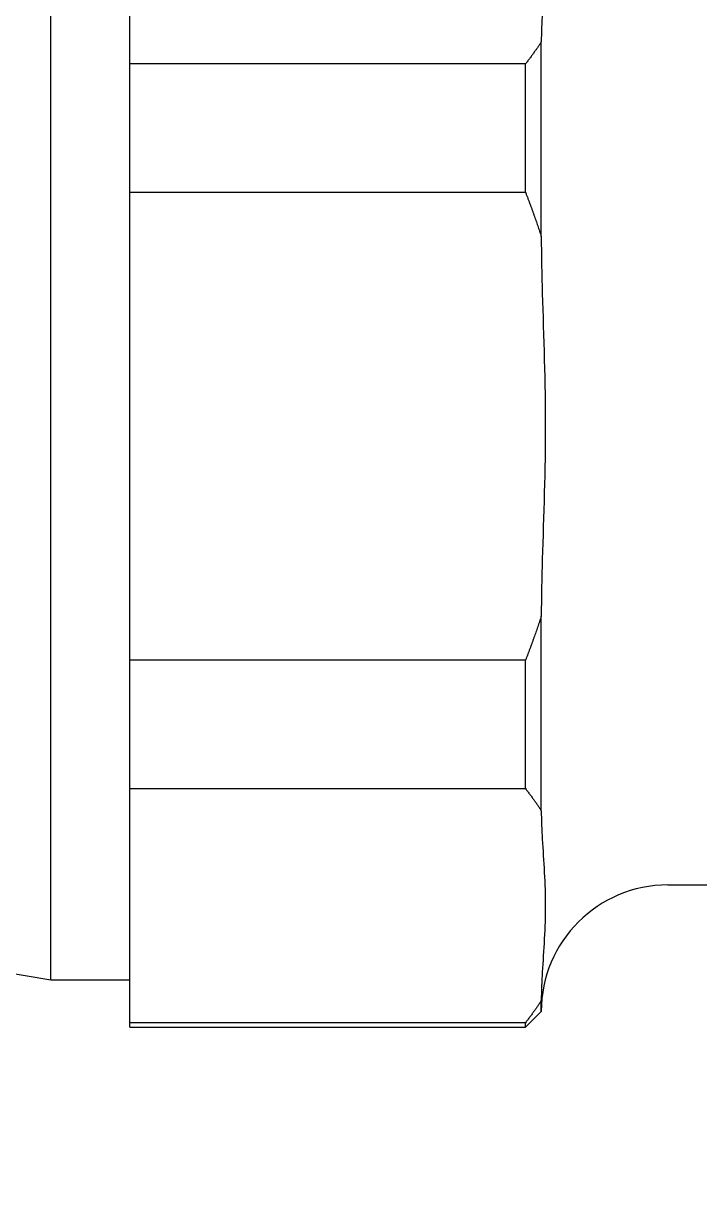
# Model space of a CAD drawing. Header units: millimetres. Extents: x 1656 to 13639, y -9236 to 5710.
# Drawn here: x 3551.82 to 3573.17, y 1991.53 to 2028.98 of the extents above; entities that cross this region are included whole.
import ezdxf

# ---------------------------------------------------------------- set-up
doc = ezdxf.new("R2010")
doc.units = ezdxf.units.MM
doc.layers.add('01 Черновое', color=254, linetype='Continuous')

msp = doc.modelspace()

# ---------------------------------------------------------------- hatches: boundary and pattern name
at = {"layer": '01 Черновое'}
h = msp.add_hatch(dxfattribs=at)
h.set_pattern_fill('ANSI36', color=256, scale=10)
h.set_pattern_definition([(45, (0, -8355.456), (16.83798, 61.73926), [79.375, -15.875, 0, -15.875])])
edge = h.paths.add_edge_path()
edge.add_spline(control_points=[(3002.679, 2460.106), (2986.07, 2461.133), (2946.445, 2459.981), (2919.768, 2489.61), (2904.625, 2506.43)], knot_values=[86.525516, 86.525516, 86.525516, 86.525516, 135.316812, 199.377856, 199.377856, 199.377856, 199.377856], degree=3, periodic=0)
edge.add_spline(control_points=[(2904.625, 2506.43), (2940.699, 2291.991), (2989.332, 2002.896), (2880.476, 1661.372), (2924.501, 1536.724), (2943.101, 1484.061)], knot_values=[0, 0, 0, 0, 643.053043, 866.933826, 1030.723237, 1030.723237, 1030.723237, 1030.723237], degree=3, periodic=0)
edge.add_spline(control_points=[(2943.101, 1484.061), (3125.3, 1506.759), (3433.096, 1545.104), (3804.5, 1469.776), (3992.238, 1498.268), (4055.236, 1509.299)], knot_values=[0, 0, 0, 0, 547.61616, 925.111178, 1115.896728, 1115.896728, 1115.896728, 1115.896728], degree=3, periodic=0)
edge.add_spline(control_points=[(4055.236, 1509.299), (4057.404, 1522.174), (4059.572, 1535.05), (4061.74, 1547.925), (4061.74, 1547.926), (4061.741, 1547.927), (4061.741, 1547.929)], knot_values=[667.946114, 667.946114, 667.946114, 667.946114, 706.968447, 706.968447, 706.968447, 706.971819, 706.971819, 706.971819, 706.971819], degree=3, periodic=0)
edge.add_line((4061.741, 1547.929), (3002.679, 1547.929))
edge.add_line((3002.679, 1547.929), (3002.679, 2460.106))

# ---------------------------------------------------------------- linework, layer by layer
for p, q in [((3552.681, 1998.757), (3552.681, 2033.757)), ((3552.681, 1998.757), (3552.681, 2033.757)), ((3552.681, 1998.757), (3552.681, 2033.757)), ((3555.181, 2027.713), (3555.181, 2031.412)), ((3555.181, 2027.713), (3555.181, 2031.412)), ((3555.181, 2027.713), (3555.181, 2031.412)), ((3568.181, 2022.257), (3568.181, 2028.412)), ((3568.181, 2022.257), (3568.181, 2028.412)), ((3568.181, 2022.257), (3568.181, 2028.412)), ((3567.681, 2027.713), (3555.181, 2027.713)), ((3555.181, 2023.656), (3555.181, 2027.713)), ((3567.681, 2027.713), (3555.181, 2027.713)), ((3555.181, 2023.656), (3555.181, 2027.713)), ((3567.681, 2027.713), (3555.181, 2027.713)), ((3555.181, 2023.656), (3555.181, 2027.713)), ((3567.681, 2023.656), (3567.681, 2027.713)), ((3567.681, 2023.656), (3567.681, 2027.713)), ((3567.681, 2023.656), (3567.681, 2027.713)), ((3555.181, 2023.656), (3567.681, 2023.656)), ((3555.181, 2016.257), (3555.181, 2023.656)), ((3555.181, 2023.656), (3567.681, 2023.656)), ((3555.181, 2016.257), (3555.181, 2023.656)), ((3555.181, 2023.656), (3567.681, 2023.656)), ((3555.181, 2016.257), (3555.181, 2023.656)), ((3555.181, 2008.858), (3555.181, 2016.257)), ((3555.181, 2008.858), (3555.181, 2016.257)), ((3555.181, 2008.858), (3555.181, 2016.257)), ((3568.181, 2004.102), (3568.181, 2010.257)), ((3568.181, 2004.102), (3568.181, 2010.257)), ((3568.181, 2004.102), (3568.181, 2010.257)), ((3567.681, 2008.858), (3555.181, 2008.858)), ((3555.181, 2004.801), (3555.181, 2008.858)), ((3567.681, 2008.858), (3555.181, 2008.858)), ((3555.181, 2004.801), (3555.181, 2008.858)), ((3567.681, 2008.858), (3555.181, 2008.858)), ((3555.181, 2004.801), (3555.181, 2008.858)), ((3567.681, 2004.801), (3567.681, 2008.858)), ((3567.681, 2004.801), (3567.681, 2008.858)), ((3567.681, 2004.801), (3567.681, 2008.858)), ((3555.181, 2004.801), (3567.681, 2004.801)), ((3555.181, 2001.102), (3555.181, 2004.801)), ((3555.181, 2004.801), (3567.681, 2004.801)), ((3555.181, 2001.102), (3555.181, 2004.801)), ((3555.181, 2004.801), (3567.681, 2004.801)), ((3555.181, 2001.102), (3555.181, 2004.801)), ((3572.181, 2001.757), (3581.681, 2001.757)), ((3572.181, 2001.757), (3581.681, 2001.757)), ((3572.181, 2001.757), (3581.681, 2001.757)), ((3555.181, 1997.402), (3555.181, 2001.102)), ((3555.181, 1997.402), (3555.181, 2001.102)), ((3555.181, 1997.402), (3555.181, 2001.102)), ((3546.681, 1999.757), (3552.681, 1998.757)), ((3546.681, 1999.757), (3552.681, 1998.757)), ((3546.681, 1999.757), (3552.681, 1998.757)), ((3552.681, 1998.757), (3555.181, 1998.757)), ((3552.681, 1998.757), (3555.181, 1998.757)), ((3552.681, 1998.757), (3555.181, 1998.757)), ((3568.181, 1997.757), (3568.181, 1998.102)), ((3568.181, 1997.757), (3568.181, 1998.102)), ((3568.181, 1997.757), (3568.181, 1998.102)), ((3568.181, 1997.757), (3567.681, 1997.257)), ((3568.181, 1997.757), (3567.681, 1997.257)), ((3568.181, 1997.757), (3567.681, 1997.257)), ((3567.681, 1997.402), (3555.181, 1997.402)), ((3555.181, 1997.257), (3555.181, 1997.402)), ((3567.681, 1997.402), (3555.181, 1997.402)), ((3555.181, 1997.257), (3555.181, 1997.402)), ((3567.681, 1997.402), (3555.181, 1997.402)), ((3555.181, 1997.257), (3555.181, 1997.402)), ((3567.681, 1997.257), (3567.681, 1997.402)), ((3567.681, 1997.257), (3567.681, 1997.402)), ((3567.681, 1997.257), (3567.681, 1997.402)), ((3555.181, 1997.257), (3567.681, 1997.257)), ((3555.181, 1997.257), (3567.681, 1997.257)), ((3555.181, 1997.257), (3567.681, 1997.257))]:
    msp.add_line(p, q, dxfattribs=at)
msp.add_arc((3572.181, 1997.757), 4, 90, 180, dxfattribs=at)
msp.add_arc((3572.181, 1997.757), 4, 90, 180, dxfattribs=at)
msp.add_arc((3572.181, 1997.757), 4, 90, 180, dxfattribs=at)
for points in [[(3568.181, 2034.412), (3568.181, 2034.13), (3568.196, 2033.792), (3568.252, 2032.855), (3568.308, 2032.068), (3568.308, 2031.412), (3568.308, 2030.757), (3568.252, 2029.97), (3568.196, 2029.033), (3568.181, 2028.694), (3568.181, 2028.412)], [(3568.181, 2034.412), (3568.181, 2034.13), (3568.196, 2033.792), (3568.252, 2032.855), (3568.308, 2032.068), (3568.308, 2031.412), (3568.308, 2030.757), (3568.252, 2029.97), (3568.196, 2029.033), (3568.181, 2028.694), (3568.181, 2028.412)], [(3568.181, 2034.412), (3568.181, 2034.13), (3568.196, 2033.792), (3568.252, 2032.855), (3568.308, 2032.068), (3568.308, 2031.412), (3568.308, 2030.757), (3568.252, 2029.97), (3568.196, 2029.033), (3568.181, 2028.694), (3568.181, 2028.412)], [(3568.181, 2022.257), (3568.181, 2021.693), (3568.196, 2021.017), (3568.252, 2019.142), (3568.308, 2017.569), (3568.308, 2016.257), (3568.308, 2014.945), (3568.252, 2013.372), (3568.196, 2011.497), (3568.181, 2010.821), (3568.181, 2010.257)], [(3568.181, 2022.257), (3568.181, 2021.693), (3568.196, 2021.017), (3568.252, 2019.142), (3568.308, 2017.569), (3568.308, 2016.257), (3568.308, 2014.945), (3568.252, 2013.372), (3568.196, 2011.497), (3568.181, 2010.821), (3568.181, 2010.257)], [(3568.181, 2022.257), (3568.181, 2021.693), (3568.196, 2021.017), (3568.252, 2019.142), (3568.308, 2017.569), (3568.308, 2016.257), (3568.308, 2014.945), (3568.252, 2013.372), (3568.196, 2011.497), (3568.181, 2010.821), (3568.181, 2010.257)], [(3568.181, 2004.102), (3568.181, 2003.82), (3568.196, 2003.481), (3568.252, 2002.544), (3568.308, 2001.757), (3568.308, 2001.102), (3568.308, 2000.446), (3568.252, 1999.659), (3568.196, 1998.722), (3568.181, 1998.383), (3568.181, 1998.102)], [(3568.181, 2004.102), (3568.181, 2003.82), (3568.196, 2003.481), (3568.252, 2002.544), (3568.308, 2001.757), (3568.308, 2001.102), (3568.308, 2000.446), (3568.252, 1999.659), (3568.196, 1998.722), (3568.181, 1998.383), (3568.181, 1998.102)], [(3568.181, 2004.102), (3568.181, 2003.82), (3568.196, 2003.481), (3568.252, 2002.544), (3568.308, 2001.757), (3568.308, 2001.102), (3568.308, 2000.446), (3568.252, 1999.659), (3568.196, 1998.722), (3568.181, 1998.383), (3568.181, 1998.102)]]:
    msp.add_open_spline(points, degree=3, knots=[-0.562687, -0.562687, -0.562687, -0.562687, -0.393512, -0.393512, 0, 0, 0, 0.393512, 0.393512, 0.562687, 0.562687, 0.562687, 0.562687], dxfattribs=at)
for points in [[(3568.181, 2028.412), (3567.957, 2028.067), (3567.681, 2027.713)], [(3568.181, 2028.412), (3567.957, 2028.067), (3567.681, 2027.713)], [(3568.181, 2028.412), (3567.957, 2028.067), (3567.681, 2027.713)], [(3567.681, 2023.656), (3567.957, 2022.947), (3568.181, 2022.257)], [(3567.681, 2023.656), (3567.957, 2022.947), (3568.181, 2022.257)], [(3567.681, 2023.656), (3567.957, 2022.947), (3568.181, 2022.257)], [(3568.181, 2010.257), (3567.957, 2009.567), (3567.681, 2008.858)], [(3568.181, 2010.257), (3567.957, 2009.567), (3567.681, 2008.858)], [(3568.181, 2010.257), (3567.957, 2009.567), (3567.681, 2008.858)], [(3567.681, 2004.801), (3567.957, 2004.447), (3568.181, 2004.102)], [(3567.681, 2004.801), (3567.957, 2004.447), (3568.181, 2004.102)], [(3567.681, 2004.801), (3567.957, 2004.447), (3568.181, 2004.102)], [(3568.181, 1998.102), (3567.957, 1997.756), (3567.681, 1997.402)], [(3568.181, 1998.102), (3567.957, 1997.756), (3567.681, 1997.402)], [(3568.181, 1998.102), (3567.957, 1997.756), (3567.681, 1997.402)]]:
    msp.add_rational_spline(points, [1, 1.00069694427, 1], degree=2, dxfattribs=at)

doc.saveas('drawing.dxf')
